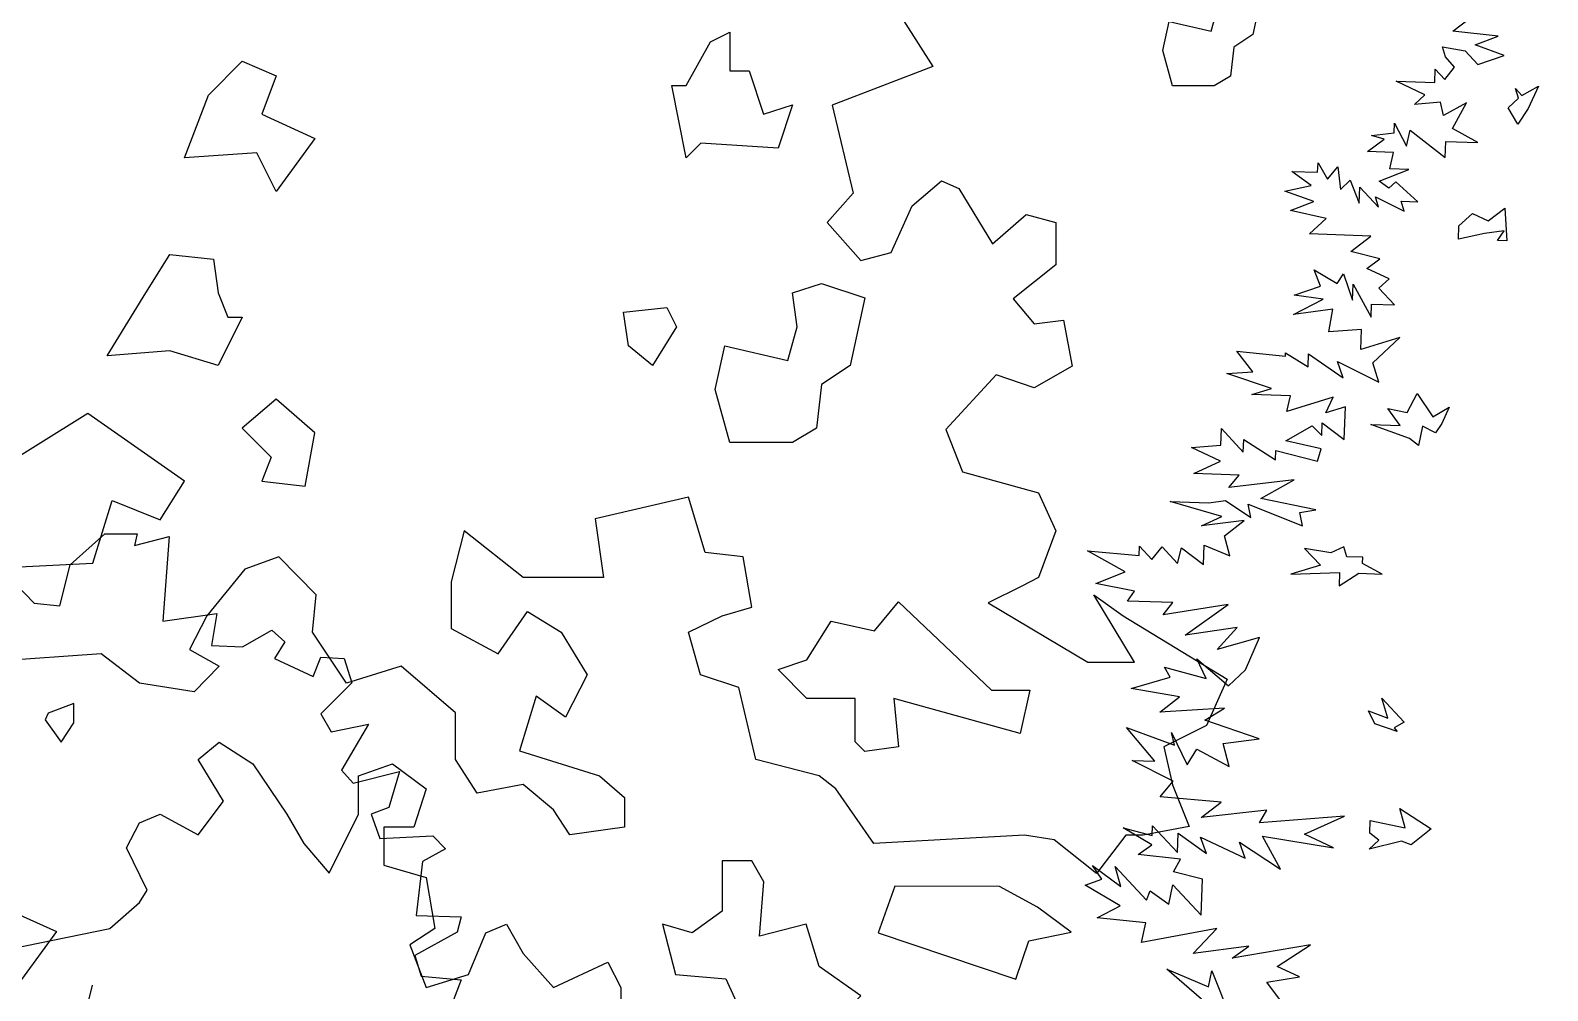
# Model space of a CAD drawing. Header units: inches. Extents: x -11 to 128, y 7 to 56.
# Drawn here: x 21.012 to 21.57, y 22.903 to 23.257 of the extents above; entities that cross this region are included whole.
import ezdxf

# ---------------------------------------------------------------- set-up
doc = ezdxf.new("R2010")
doc.units = ezdxf.units.IN
doc.header["$MEASUREMENT"] = 0
doc.layers.add('CAY', color=94, linetype='Continuous')
doc.layers.add('CAY-3', color=61, linetype='Continuous')
picture_1 = doc.add_image_def('image1.jpg', size_in_pixel=(1680, 1093))

# ---------------------------------------------------------------- blocks, each defined once
blk = doc.blocks.new('A$C76451831')
at = {"layer": 'CAY'}
for p, q in [((3915.1, 501.1), (3898, 463.3)), ((3898, 463.3), (3863.2, 445.6)), ((3863.2, 445.6), (3870.3, 414.4)), ((3870.3, 414.4), (3883.8, 380.2)), ((3883.8, 380.2), (3846.1, 373.1)), ((3831.9, 373.1), (3807.8, 341.8)), ((3846.1, 373.1), (3831.9, 373.1))]:
    blk.add_line(p, q, dxfattribs=at)
for points in [[(5397.2, 1673.2), (5420.4, 1649), (5441.5, 1646.9), (5450, 1680.6), (5478.4, 1705.9), (5504.8, 1705.9), (5502.7, 1696.5), (5531.2, 1703.8), (5525.9, 1634.2), (5570.2, 1640.6), (5566, 1614.2), (5591.3, 1613.1), (5615.5, 1626.8), (5626.1, 1617.3), (5617.7, 1603.6), (5649.3, 1588.9), (5655.6, 1604.7), (5674.6, 1603.6), (5680.9, 1583.6), (5655.6, 1558.3), (5664.1, 1543.5), (5694.7, 1549.8), (5672.5, 1511.9), (5682, 1501.3), (5720, 1510.8), (5711.5, 1481.3), (5696.8, 1476), (5704.1, 1456), (5747.4, 1458.1), (5757.9, 1447.5), (5738.9, 1437), (5733.7, 1392.7), (5770.6, 1391.6), (5767.4, 1379), (5732.6, 1360), (5737.9, 1343.1), (5770.6, 1340), (5762.2, 1317.8)], [(5467.9, 1335.7), (5458.4, 1296.7)], [(3894, 238.6), (3865.5, 263.2), (3899.8, 248.8), (3902.6, 261.9), (3917.6, 224.2)], [(3957.9, 238.7), (3947.6, 252.6), (3974.4, 257.1), (3956.2, 265.5), (3983.5, 283.1), (3919.2, 272.2), (3932.7, 282.1), (3887.2, 276), (3906.5, 296.7), (3844.9, 285.2), (3848.2, 301.4), (3808.5, 305.5), (3827.4, 315.3), (3798.5, 332.2), (3812.3, 337.1), (3804.5, 348.3), (3827.9, 331.1), (3823.1, 347.6), (3848.9, 320), (3851.8, 327.6), (3867.3, 316.6), (3870.6, 332.4), (3893.7, 307.5), (3894.8, 337), (3871, 343.2), (3876.8, 353.5), (3842, 357.4), (3853.2, 365.2), (3829.6, 379.1), (3853.4, 372.9), (3853.7, 381), (3874.2, 359), (3874.8, 374.8), (3898.2, 358.2), (3893.2, 371.5), (3929.8, 354.3), (3925.3, 367.6), (3958.9, 345.2), (3944, 372.4), (4002.2, 362.7), (3978.5, 373.9), (4011.2, 388.7), (3941.7, 383.4), (3947.5, 393.6), (3893.8, 387.8), (3910.1, 400.4), (3860, 404.8), (3870.8, 417.6), (3837, 434.6), (3855.6, 434), (3832.5, 461.5), (3871.9, 447), (3869.5, 457.5), (3882.2, 430.8), (3890.3, 443.7), (3916.6, 429.6), (3911.8, 448.3), (3941.4, 452.3), (3896.6, 467.5), (3912.8, 477.3), (3859.7, 474.2), (3876, 486.8), (3836.3, 493.6), (3868.4, 502.9), (3863.7, 511.2), (3897.8, 501.9), (3890.2, 518), (3916.2, 495.8), (3930.2, 508.9), (3941.6, 535.3), (3906.8, 525.6), (3923.3, 543.6), (3880.5, 537.4), (3915.8, 562.4), (3862.5, 553.9), (3870.5, 564), (3833.4, 565.3), (3839.1, 573.3), (3807.2, 579.8), (3831.5, 589.4), (3800.4, 606.4), (3842.9, 602.6), (3843.1, 610.3), (3853.2, 599.5), (3861.7, 609.7), (3874.4, 596.1), (3877.5, 609.1), (3895.6, 595.3), (3896.2, 611.2), (3917.2, 602.3), (3912.8, 618.8), (3929.1, 631.3), (3894, 627.1), (3910.6, 634.7), (3868.4, 647.1), (3900.1, 646), (3913.8, 647.7), (3934.6, 633.9), (3932.3, 644.8), (3976.9, 627), (3974.6, 637.9), (3987.8, 640.2), (3942.8, 649.4), (3970.1, 664.8), (3916.4, 658.5), (3924.9, 668.7), (3887.8, 670), (3909.5, 680.1), (3885.8, 691.3), (3909.9, 693.2), (3910.4, 706.8), (3928.3, 687.6), (3928.7, 698), (3954.8, 681.2), (3955.1, 688.9), (3989.2, 680), (3992.3, 690.3), (3963.1, 696.8), (3984.8, 709.2), (3992.7, 701.2), (3993, 711.6), (4011.1, 697.8), (4012.1, 724.6), (3996, 719.7), (4001.9, 732.6), (3963.9, 720.8), (3967.1, 733.8), (3935.4, 734.9), (3951.4, 739.8), (3914.7, 752), (3936, 753.5), (3923, 770.3), (3962.8, 766.2), (3962.9, 768.9), (3981.5, 757.4), (3981.9, 768.2), (4010.2, 748.6), (4005.7, 761.9), (4039.5, 744.9), (4034.6, 760.9), (4056.7, 781.5), (4024.6, 771.7), (4025.2, 788), (3998.4, 786.2), (4001.7, 804.7), (3969.4, 800.4), (3993.9, 813.1), (3970, 816.2), (3991.5, 823.6), (3986.5, 837), (4005.2, 825.9), (4010.4, 833.9), (4017.9, 812.3), (4018.3, 825.4), (4033.2, 798.2), (4033.6, 809), (4052.2, 808.4), (4039.5, 822), (4047.9, 829.8), (4029.6, 838.2), (4040.3, 846), (4016.5, 852.2), (4032.8, 864.8), (3982.6, 866.6), (3996.2, 879.2), (3966.9, 885.7), (3986.2, 893.2), (3962.5, 901.7), (3984, 906.4), (3968.1, 917.8), (3989.3, 917.1), (3989.6, 924.8), (3997.3, 911.4), (4005.8, 921.5), (4007.9, 902.9), (4015.9, 910.7), (4023.4, 891.9), (4023.8, 905), (4039.1, 888.6), (4036.7, 896.9), (4060.3, 885.2), (4057.8, 893.4), (4071.4, 892.9), (4053.4, 909.4), (4047.8, 904.2), (4039.8, 909.9), (4064.2, 919.5), (4048.4, 920), (4051.5, 933.5), (4030.3, 934.3), (4043.8, 944.2), (4033.4, 947.3), (4052.1, 949.4), (4052.4, 957.5), (4062.1, 938.6), (4065.3, 951.6), (4094, 929.3), (4094.4, 942.4), (4120.7, 941.5), (4099.8, 953.1), (4111.4, 974), (4092.5, 963.8), (4090.1, 974.8), (4068.8, 972.8), (4077.2, 980.7), (4053.6, 991.9), (4085.3, 990.8), (4085.6, 1001.7), (4093.5, 993.3), (4101.6, 1003.4), (4094.2, 1011.8), (4091.7, 1020.1), (4110.2, 1016.7), (4120.7, 1005.5), (4142.2, 1012.9), (4118.5, 1021.8), (4137.3, 1028.9), (4100.3, 1032.9), (4113.8, 1043.3)]]:
    blk.add_lwpolyline(points, dxfattribs=at)
for points in [[(5431.9, 1558.7), (5429.3, 1553.4), (5442.5, 1535), (5453, 1550.8), (5453, 1566.7)], [(5351.5, 1415.3), (5379.2, 1443), (5406.9, 1431.1), (5395, 1399.4), (5438.6, 1379.6), (5406.9, 1336.1), (5391, 1367.8), (5331.7, 1363.8)], [(3862.3, 1017), (3867.6, 1040.8), (3901.9, 1032.9), (3907.2, 1051.4), (3904.5, 1069.8), (3920.4, 1075.1), (3944.1, 1067.2), (3936.2, 1030.2), (3920.4, 1019.7), (3917.7, 995.9), (3904.5, 988), (3870.2, 988)], [(4145.7, 970.1), (4154.1, 978), (4151.7, 985.8), (4156.9, 980.2), (4170.4, 987.9), (4162, 969.6), (4153.4, 956.7)], [(4144.6, 860.9), (4136.9, 861.2), (4142.2, 869.2), (4126.3, 867), (4104.8, 862.3), (4105.2, 873.2), (4116.4, 883.2), (4129.3, 877.3), (4142.8, 887.7)], [(4064.6, 698.7), (4032.9, 710.2), (4056.9, 709.4), (4046.9, 723.3), (4062.7, 720.1), (4070.9, 735.6), (4083.8, 716.6), (4097.3, 724.3), (4091.3, 710.9), (4086.1, 703.4), (4075.4, 708.7), (4072.1, 693)], [(4013.2, 601.7), (4010.8, 609.9), (4000.2, 604.8), (3978.6, 608.3), (3991.7, 594.7), (3967.4, 587.4), (4007.3, 588.7), (4006.9, 577.9), (4023.2, 588.2), (4042.2, 587.5), (4026.2, 596.2), (4026.3, 601.2)], [(4054.6, 458.4), (4036.2, 464.5), (4031.1, 475.1), (4046.8, 469.1), (4041.9, 485.6), (4060.3, 465.9), (4052, 461.2)], [(4032, 374.8), (4032.4, 385.2), (4061.2, 379.2), (4056.8, 395.2), (4082.5, 378.5), (4066.1, 365.4), (4058.1, 368.4), (4031.6, 361.7), (4039.5, 369.1)]]:
    blk.add_lwpolyline(points, close=True, dxfattribs=at)
at = {"layer": 'CAY-3'}
for p, q in [((3631.7, 1070), (3673.6, 1003.9)), ((3673.6, 1003.9), (3591, 972.1)), ((3591, 972.1), (3608.1, 900.1)), ((3656.5, 889.5), (3680.7, 910.2)), ((3680.7, 910.2), (3694.8, 903.7)), ((3608.1, 900.1), (3586.9, 875.9)), ((3694.8, 903.7), (3722.5, 858.3)), ((3639.4, 851.2), (3656.5, 889.5)), ((3586.9, 875.9), (3614.6, 844.7)), ((3722.5, 858.3), (3750.2, 882.4)), ((3750.2, 882.4), (3774.4, 875.9)), ((3774.4, 875.9), (3774.4, 841.1)), ((3614.6, 844.7), (3639.4, 851.2)), ((3774.4, 841.1), (3739.6, 813.4)), ((3739.6, 813.4), (3756.7, 792.8)), ((3756.7, 792.8), (3780.9, 795.7)), ((3780.9, 795.7), (3788, 758)), ((3725.5, 750.9), (3684.2, 706.1)), ((3756.7, 740.3), (3725.5, 750.9)), ((3788, 758), (3756.7, 740.3)), ((3684.2, 706.1), (3697.8, 671.3)), ((3697.8, 671.3), (3760.3, 654.2)), ((3473.1, 650.6), (3396.5, 632.9)), ((3486.7, 605.2), (3473.1, 650.6)), ((3760.3, 654.2), (3774.4, 622.9)), ((3289.2, 622.9), (3278.5, 581)), ((3337.5, 584.6), (3289.2, 622.9)), ((3396.5, 632.9), (3403.5, 584.6)), ((3774.4, 622.9), (3760.3, 584.6)), ((3137, 601.7), (3109.3, 591.6)), ((3167.7, 570.4), (3137, 601.7)), ((3517.9, 601.7), (3486.7, 605.2)), ((3525, 560.4), (3517.9, 601.7)), ((3109.3, 591.6), (3078.1, 553.3)), ((3278.5, 581), (3278.5, 542.7)), ((3403.5, 584.6), (3337.5, 584.6)), ((3746.7, 577.5), (3719, 563.9)), ((3760.3, 584.6), (3746.7, 577.5)), ((3164.8, 539.7), (3167.7, 570.4)), ((3500.8, 553.3), (3525, 560.4)), ((3719, 563.9), (3800.7, 515.2)), ((3839, 515.2), (3805.7, 570.4)), ((3805.7, 570.4), (3829.8, 553.3)), ((3078.1, 553.3), (3063.9, 525.6)), ((3316.9, 522), (3341, 556.8)), ((3341, 556.8), (3368.8, 539.7)), ((3473.1, 539.7), (3500.8, 553.3)), ((3829.8, 553.3), (3915.1, 501.1)), ((3192.5, 497.8), (3164.8, 539.7)), ((3278.5, 542.7), (3316.9, 522)), ((3368.8, 539.7), (3390, 504.9)), ((3483.1, 504.9), (3473.1, 539.7)), ((3063.9, 525.6), (3088.1, 512)), ((2991.4, 522), (2890.2, 514.9)), ((3022.7, 497.8), (2991.4, 522)), ((3088.1, 512), (3067.5, 490.8)), ((3237.3, 512), (3192.5, 497.8)), ((3282.1, 473.7), (3237.3, 512)), ((3800.7, 515.2), (3839, 515.2)), ((3390, 504.9), (3372.3, 470.1)), ((3514.4, 494.3), (3483.1, 504.9)), ((3067.5, 490.8), (3022.7, 497.8)), ((3348.1, 487.2), (3334.6, 442.4)), ((3372.3, 470.1), (3348.1, 487.2)), ((3528.5, 435.3), (3514.4, 494.3)), ((3282.1, 435.3), (3282.1, 473.7)), ((3071, 435.3), (3088.1, 449.5)), ((3088.1, 449.5), (3115.8, 431.8)), ((3334.6, 442.4), (3400, 421.8)), ((3091.6, 401.1), (3071, 435.3)), ((3115.8, 431.8), (3143.5, 390.5)), ((3202.5, 421.8), (3230.2, 431.8)), ((3230.2, 431.8), (3257.9, 411.1)), ((3299.8, 407.6), (3282.1, 435.3)), ((3580.4, 421.8), (3528.5, 435.3)), ((3202.5, 390.5), (3202.5, 421.8)), ((3257.9, 411.1), (3247.9, 379.9)), ((3337.5, 414.7), (3299.8, 407.6)), ((3362.3, 394), (3337.5, 414.7)), ((3400, 421.8), (3420.6, 404.1)), ((3594, 411.1), (3580.4, 421.8)), ((3625.2, 366.3), (3594, 411.1)), ((3071, 373.4), (3091.6, 401.1)), ((3420.6, 404.1), (3420.6, 379.9)), ((3022.7, 383.4), (3039.8, 390.5)), ((3039.8, 390.5), (3071, 373.4)), ((3143.5, 390.5), (3157.7, 366.3)), ((3178.3, 342.1), (3202.5, 390.5)), ((3375.8, 373.4), (3362.3, 394)), ((3012, 362.8), (3022.7, 383.4)), ((3223.1, 379.9), (3223.1, 348.6)), ((3247.9, 379.9), (3223.1, 379.9)), ((3420.6, 379.9), (3375.8, 373.4)), ((3029.1, 328), (3012, 362.8)), ((3157.7, 366.3), (3178.3, 342.1)), ((3748.8, 373.1), (3625.2, 366.3)), ((3773, 369.5), (3748.8, 373.1)), ((3807.8, 341.8), (3773, 369.5)), ((3223.1, 348.6), (3257.9, 338.6)), ((3257.9, 338.6), (3265, 296.7)), ((3022.7, 317.9), (3029.1, 328)), ((2998.5, 296.7), (3022.7, 317.9)), ((3306.9, 293.2), (3323.9, 300.2)), ((3323.9, 300.2), (3337.5, 276.1)), ((2897.3, 276), (2998.5, 296.7)), ((3265, 296.7), (3244.4, 283.1)), ((3292.7, 259), (3306.9, 293.2)), ((3244.4, 283.1), (3257.9, 248.3)), ((3337.5, 276.1), (3362.3, 248.3)), ((3362.3, 248.3), (3407.1, 269)), ((3407.1, 269), (3417.7, 248.3)), ((3257.9, 248.3), (3292.7, 259)), ((3417.7, 248.3), (3417.7, 231.2))]:
    blk.add_line(p, q, dxfattribs=at)
for points in [[(3491.1, 1024.1), (3507, 1032), (3507, 1000.3), (3522.8, 1000.3), (3534.7, 964.7), (3558.4, 972.6), (3546.6, 936.9), (3483.2, 940.9), (3471.3, 929), (3459.5, 988.4), (3471.3, 988.4)], [(3079.4, 980.5), (3107.1, 1008.2), (3134.8, 996.3), (3123, 964.7), (3166.5, 944.9), (3134.8, 901.3), (3119, 933), (3059.6, 929)], [(3027.9, 818.1), (3047.7, 849.8), (3083.4, 845.8), (3087.3, 818.1), (3095.2, 798.3), (3107.1, 798.3), (3087.3, 758.7), (3047.7, 770.6), (2996.3, 766.6)], [(3495.1, 738.9), (3503, 774.6), (3554.5, 762.7), (3562.4, 790.4), (3558.4, 818.1), (3582.2, 826), (3617.8, 814.2), (3605.9, 758.7), (3582.2, 742.9), (3578.2, 707.2), (3558.4, 695.3), (3507, 695.3)], [(3423.8, 774.6), (3419.9, 802.3), (3455.5, 806.2), (3463.4, 790.4), (3443.6, 758.7)], [(3158.6, 659.7), (3166.5, 703.3), (3134.8, 731), (3107.1, 707.2), (3130.9, 683.5), (3123, 663.7)], [(3039.8, 632), (3059.6, 663.7), (2980.4, 719.1), (2862.1, 645.5), (2870, 633.6), (2858.2, 590.1), (2984.4, 596.3), (3000.2, 647.8)], [(3570.3, 517.1), (3590.1, 548.8), (3625.7, 540.9), (3645.5, 564.6), (3721.6, 492.2), (3753.2, 492.2), (3745.3, 456.6), (3641.6, 485.4), (3645.5, 445.8), (3617.8, 441.9), (3609.9, 449.8), (3609.9, 485.4), (3570.3, 485.4), (3546.6, 509.2)], [(3535, 335), (3525, 352.1), (3500.8, 352.1), (3500.8, 310.9), (3476.1, 293.2), (3451.9, 300.2), (3462.5, 259), (3503.8, 255.4), (3517.9, 224.1), (3490.2, 207), (3490.2, 175.8), (3503.8, 161.6), (3538.6, 144.5), (3556.3, 172.2), (3545.6, 210), (3594, 220.6), (3614.6, 241.3), (3580.4, 265.4), (3569.8, 300.2), (3531.5, 290.2)], [(3728.2, 331.2), (3642.3, 331.5), (3628.8, 293.2), (3741.7, 255.1), (3752.3, 286.4), (3787.1, 293.5), (3759.4, 314.1)]]:
    blk.add_lwpolyline(points, close=True, dxfattribs=at)

msp = doc.modelspace()

# ---------------------------------------------------------------- block references
at = {"layer": 'CAY', "xscale": 0.0004489089019145984, "yscale": 0.0004489089019145984, "zscale": 0.0004489089019145984}
for p in [(19.69482, 22.79263), (18.5797, 22.30535)]:
    msp.add_blockref('A$C76451831', p, dxfattribs=at)

# ---------------------------------------------------------------- pictures from other files: only their frames are drawn
image = msp.add_image(picture_1, insert=(12.49661, 7.37723), size_in_units=(74.4025, 48.40591))
image.dxf.flags = 6

doc.saveas('drawing.dxf')
